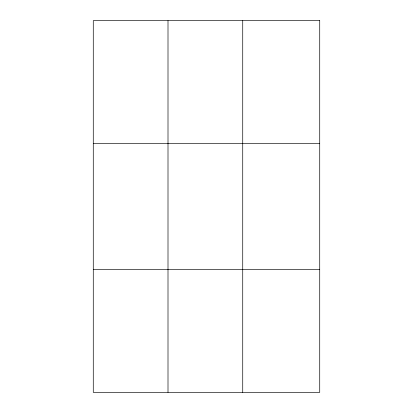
<?xml version="1.0" encoding="UTF-8"?>
<svg xmlns="http://www.w3.org/2000/svg" width="413" height="413" viewBox="0 0 413 413"><rect width="100%" height="100%" fill="white"/><g stroke="black" fill="none" stroke-linecap="round" stroke-linejoin="round"><path stroke-width="0.62" d="M168.003 20.65L168.003 392.35M242.73 20.65L242.73 392.35M93.276 143.311L319.724 143.311M93.276 269.689L319.724 269.689M319.724 20.65L319.724 392.35L93.276 392.35L93.276 20.65L319.724 20.65"/></g></svg>
